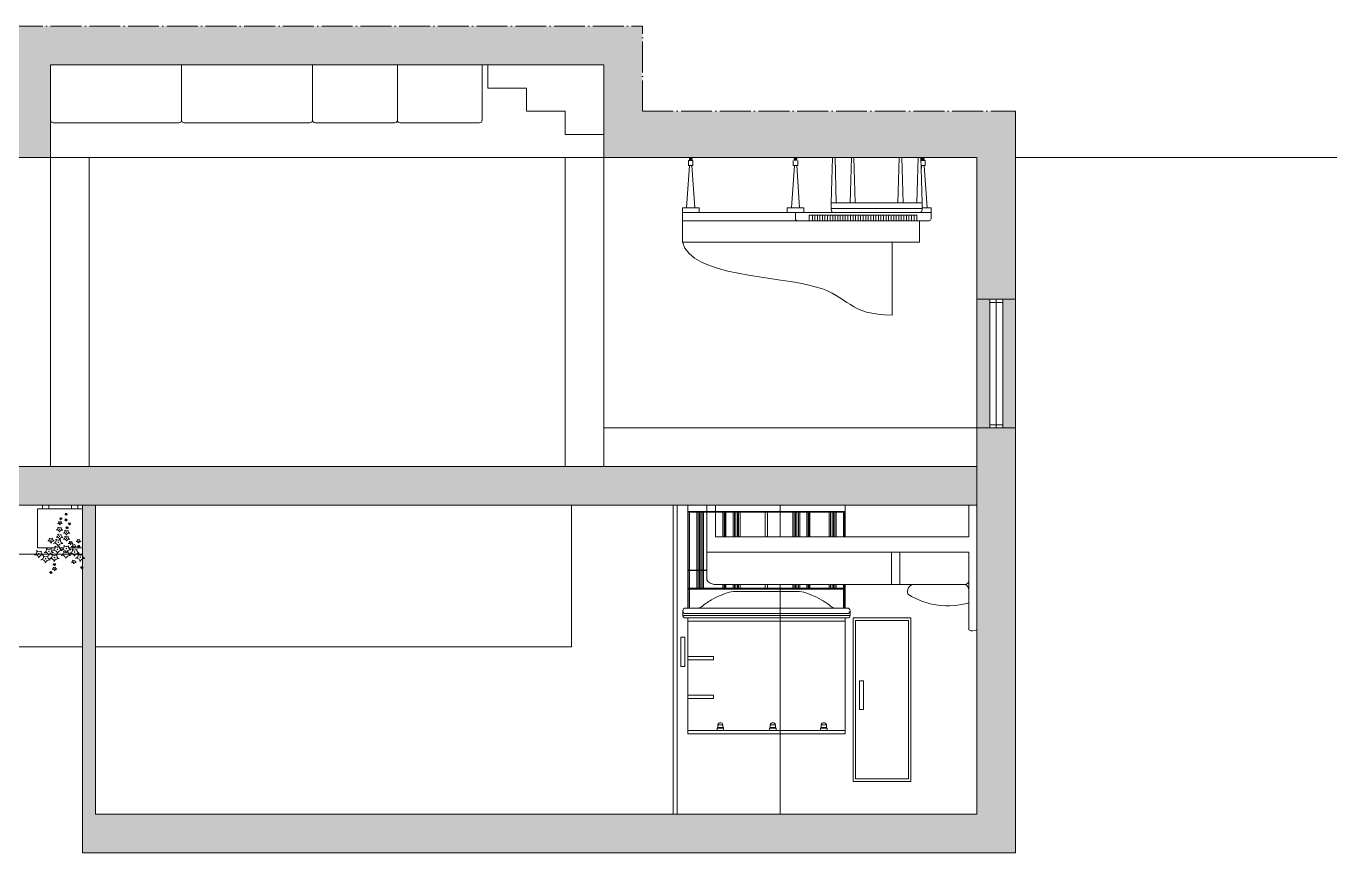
# Model space of a CAD drawing. Header units: millimetres. Extents: x 19901 to 32113, y 13732 to 21214.
# Drawn here: x 27362 to 28381, y 18064 to 18706 of the extents above; entities that cross this region are included whole.
import ezdxf

# ---------------------------------------------------------------- set-up
doc = ezdxf.new("R2010")
doc.units = ezdxf.units.MM
doc.linetypes.add('ACAD_ISO04W100', pattern=[30, 24, -3, 0, -3])
doc.layers.get('0').update_dxf_attribs({"lineweight": 18})
for name, color, linetype, lineweight in [('A-FURN', 9, 'Continuous', 13), ('PROIEZIONI', 145, 'Continuous', 13), ('VEGETAZIONE', 94, 'Continuous', 5), ('vetro', 140, 'Continuous', 15), ('Wall', 7, 'Continuous', 20)]:
    doc.layers.add(name, color=color, linetype=linetype, lineweight=lineweight)

msp = doc.modelspace()

# ---------------------------------------------------------------- hatches: boundary and pattern name
at = {"true_color": 0x636466}
h = msp.add_hatch(color=251, dxfattribs=at)
h.dxf.hatch_style = 1
h.paths.add_polyline_path([(26981.2, 18310.7), (26981.2, 18295.7), (27011.2, 18295.7), (27011.2, 18603.7), (27381.2, 18603.7), (27381.2, 18675.7), (27811.2, 18675.7), (27811.2, 18603.7), (28101.2, 18603.7), (28101.2, 18493.7), (28131.2, 18493.7), (28131.2, 18639.7), (27841.2, 18639.7), (27841.2, 18705.7), (27351.2, 18705.7), (27351.2, 18639.7), (26981.2, 18639.7)])
h.paths.add_polyline_path([(28101.2, 18093.7), (27416.2, 18093.7), (27416.2, 18333.7), (27406.2, 18333.7), (27406.2, 18293.8, 0.263776), (27408.4, 18292.3, 0.151677), (27406.2, 18292.2), (27406.2, 18063.7), (28131.2, 18063.7), (28131.2, 18393.7), (28101.2, 18393.7)])
h.paths.add_polyline_path([(27011.2, 18333.7), (28101.2, 18333.7), (28101.2, 18363.7), (27011.2, 18363.7)], flags=17)
h.paths.add_polyline_path([(28121.2, 18393.7), (28131.2, 18393.7), (28131.2, 18493.7), (28121.2, 18493.7)])
h.paths.add_polyline_path([(28101.2, 18393.7), (28111.2, 18393.7), (28111.2, 18493.7), (28101.2, 18493.7)], flags=17)

# ---------------------------------------------------------------- linework, layer by layer
at = {"layer": 'A-FURN'}
for p, q in [((27381.2, 18675.7), (27381.2, 18632.7)), ((27483, 18675.7), (27483, 18632.7)), ((27483, 18632.7), (27483, 18675.7)), ((27584.8, 18675.7), (27584.8, 18632.7)), ((27584.8, 18632.7), (27584.8, 18675.7)), ((27650.8, 18675.7), (27650.8, 18632.7)), ((27650.8, 18632.7), (27650.8, 18675.7)), ((27716.7, 18675.7), (27716.7, 18632.7)), ((27716.7, 18632.7), (27716.7, 18675.7)), ((27481, 18630.7), (27383.2, 18630.7)), ((27485, 18630.7), (27582.8, 18630.7)), ((27648.8, 18630.7), (27586.8, 18630.8)), ((27714.7, 18630.7), (27652.8, 18630.7)), ((27877, 18601.5), (27877, 18597.6)), ((27880.5, 18601.5), (27877, 18601.5)), ((27879.1, 18603.4), (27878.4, 18603.4)), ((27878.4, 18603.4), (27878.4, 18601.5)), ((27879.1, 18603.4), (27879.1, 18601.5)), ((27880.5, 18597.6), (27880.5, 18601.5)), ((27958.5, 18601.5), (27958.5, 18597.6)), ((27960.6, 18603.4), (27959.9, 18603.4)), ((27959.9, 18603.4), (27959.9, 18601.5)), ((27960.6, 18603.4), (27960.6, 18601.5)), ((27962, 18597.6), (27962, 18601.5)), ((27987.9, 18568.6), (27988.9, 18603.7)), ((27991.9, 18568.6), (27990.9, 18603.7)), ((28002.6, 18568.5), (28003.6, 18603.7)), ((28006.6, 18568.5), (28005.6, 18603.7)), ((28039.8, 18568.5), (28040.8, 18603.7)), ((28043.8, 18568.5), (28042.8, 18603.7)), ((28054.6, 18568.6), (28055.6, 18603.7)), ((28058.6, 18568.6), (28057.6, 18603.7)), ((28060.9, 18601.5), (28057.6, 18601.5)), ((28059.5, 18603.4), (28058.8, 18603.4)), ((28058.8, 18603.4), (28058.8, 18601.5)), ((28059.5, 18603.4), (28059.5, 18601.5)), ((28060.9, 18597.6), (28060.9, 18601.5)), ((27875.6, 18564.6), (27877.8, 18597.6)), ((27877, 18597.6), (27880.5, 18597.6)), ((27882, 18564.6), (27879.7, 18597.6)), ((27957, 18564.6), (27959.3, 18597.6)), ((27958.5, 18597.6), (27962, 18597.6)), ((27963.4, 18564.6), (27961.2, 18597.6)), ((28057.7, 18597.6), (28060.9, 18597.6)), ((28057.9, 18592.8), (28058.2, 18597.6)), ((28062.4, 18564.6), (28060.1, 18597.6)), ((27987.9, 18563.1), (27987.9, 18568.6)), ((27987.9, 18568.6), (28058.6, 18568.6)), ((28058.6, 18563.1), (28058.6, 18568.6)), ((27885.2, 18564.6), (27872.4, 18564.6)), ((27872.4, 18564.6), (27872.4, 18561)), ((28065.6, 18561), (27872.4, 18561)), ((27872.4, 18561), (27872.4, 18537.9)), ((27885.2, 18561), (27885.2, 18564.6)), ((27966.6, 18564.6), (27953.8, 18564.6)), ((27953.8, 18564.6), (27953.8, 18561)), ((27960.2, 18561), (27960.2, 18556.1)), ((27966.6, 18561), (27966.6, 18564.6)), ((28054.5, 18559), (27970.8, 18559)), ((27970.8, 18559), (27970.8, 18554.6)), ((27973.3, 18559), (27973.3, 18554.6)), ((27975.2, 18559), (27975.2, 18554.6)), ((27977.2, 18559), (27977.2, 18554.6)), ((27979.2, 18559), (27979.2, 18554.6)), ((27981.2, 18559), (27981.2, 18554.6)), ((27983.1, 18559), (27983.1, 18554.6)), ((27985.1, 18559), (27985.1, 18554.6)), ((27987.1, 18559), (27987.1, 18554.6)), ((27987.9, 18564.1), (28058.6, 18564.1)), ((27989.1, 18559), (27989.1, 18554.6)), ((27989.9, 18561.1), (28056.6, 18561.1)), ((27991, 18559), (27991, 18554.6)), ((27993, 18559), (27993, 18554.6)), ((27995, 18559), (27995, 18554.6)), ((27997, 18559), (27997, 18554.6)), ((27998.9, 18559), (27998.9, 18554.6)), ((28000.9, 18559), (28000.9, 18554.6)), ((28002.9, 18559), (28002.9, 18554.6)), ((28004.9, 18559), (28004.9, 18554.6)), ((28006.8, 18559), (28006.8, 18554.6)), ((28008.8, 18559), (28008.8, 18554.6)), ((28010.8, 18559), (28010.8, 18554.6)), ((28012.8, 18559), (28012.8, 18554.6)), ((28014.8, 18559), (28014.8, 18554.6)), ((28016.7, 18559), (28016.7, 18554.6)), ((28018.7, 18559), (28018.7, 18554.6)), ((28020.7, 18559), (28020.7, 18554.6)), ((28022.7, 18559), (28022.7, 18554.6)), ((28024.6, 18559), (28024.6, 18554.6)), ((28026.6, 18559), (28026.6, 18554.6)), ((28028.6, 18559), (28028.6, 18554.6)), ((28030.6, 18559), (28030.6, 18554.6)), ((28032.5, 18559), (28032.5, 18554.6)), ((28034.5, 18559), (28034.5, 18554.6)), ((28036.5, 18559), (28036.5, 18554.6)), ((28038.5, 18559), (28038.5, 18554.6)), ((28040.4, 18559), (28040.4, 18554.6)), ((28042.4, 18559), (28042.4, 18554.6)), ((28044.4, 18559), (28044.4, 18554.6)), ((28046.4, 18559), (28046.4, 18554.6)), ((28048.3, 18559), (28048.3, 18554.6)), ((28050.3, 18559), (28050.3, 18554.6)), ((28052.3, 18559), (28052.3, 18554.6)), ((28052.7, 18561.1), (28052.7, 18561)), ((28054.5, 18559), (28054.5, 18554.6)), ((28065.6, 18564.6), (28058.6, 18564.6)), ((28065.6, 18561), (28065.6, 18564.6)), ((28065.6, 18561), (28065.6, 18556.1)), ((27961.7, 18554.6), (27872.4, 18554.6)), ((28064.1, 18554.6), (27961.7, 18554.6)), ((28056.5, 18554.6), (28056.5, 18537.9)), ((28056.5, 18537.9), (27872.4, 18537.9)), ((28035.3, 18537.9), (28035.3, 18481.4)), ((27374.9, 18330.9), (27374.9, 18333.7)), ((27379.8, 18330.9), (27379.8, 18333.7)), ((27397.6, 18330.9), (27397.6, 18333.7)), ((27402.5, 18330.9), (27402.5, 18333.7)), ((28094.8, 18333.7), (28101.2, 18333.7)), ((28094.8, 18333.7), (28094.8, 18309.1)), ((28101.2, 18237), (28101.2, 18333.7)), ((27876.4, 18328.7), (27937.6, 18328.7)), ((27876.8, 18328.4), (27904.7, 18328.4)), ((27876.8, 18328.4), (27876.8, 18283.3)), ((27877.8, 18328.4), (27877.8, 18283.3)), ((27883.4, 18328.4), (27883.4, 18283.3)), ((27884.5, 18328.4), (27884.5, 18283.3)), ((27885.6, 18328.4), (27885.6, 18283.3)), ((27886.6, 18328.4), (27886.6, 18283.3)), ((27887.7, 18328.4), (27887.7, 18283.3)), ((27888.8, 18328.4), (27888.8, 18283.3)), ((27903.8, 18328.4), (27903.8, 18309.1)), ((27904.7, 18328.4), (27904.7, 18309.1)), ((27905.2, 18328.4), (27905.2, 18309.1)), ((27905.2, 18328.4), (27937.6, 18328.4)), ((27906.1, 18328.4), (27906.1, 18309.1)), ((27911.7, 18328.4), (27911.7, 18309.1)), ((27912.9, 18328.4), (27912.9, 18309.1)), ((27913.9, 18328.4), (27913.9, 18309.1)), ((27915, 18328.4), (27915, 18309.1)), ((27916, 18328.4), (27916, 18309.1)), ((27917.1, 18328.4), (27917.1, 18309.1)), ((27936.7, 18328.4), (27936.7, 18309.1)), ((27998.9, 18328.7), (27937.6, 18328.7)), ((27970.1, 18328.4), (27937.6, 18328.4)), ((27938.5, 18328.4), (27938.5, 18309.1)), ((27958.1, 18328.4), (27958.1, 18309.1)), ((27959.2, 18328.4), (27959.2, 18309.1)), ((27960.3, 18328.4), (27960.3, 18309.1)), ((27961.3, 18328.4), (27961.3, 18309.1)), ((27962.4, 18328.4), (27962.4, 18309.1)), ((27963.5, 18328.4), (27963.5, 18309.1)), ((27969.1, 18328.4), (27969.1, 18309.1)), ((27970.1, 18328.4), (27970.1, 18309.1)), ((27998.4, 18328.4), (27970.5, 18328.4)), ((27970.5, 18328.4), (27970.5, 18309.1)), ((27971.4, 18328.4), (27971.4, 18309.1)), ((27986.4, 18328.4), (27986.4, 18309.1)), ((27987.5, 18328.4), (27987.5, 18309.1)), ((27988.6, 18328.4), (27988.6, 18309.1)), ((27989.6, 18328.4), (27989.6, 18309.1)), ((27990.7, 18328.4), (27990.7, 18309.1)), ((27991.8, 18328.4), (27991.8, 18309.1)), ((27997.5, 18328.4), (27997.5, 18309.1)), ((27998.4, 18328.4), (27998.4, 18309.1)), ((28094.8, 18297.2), (27891.3, 18297.2)), ((28034.8, 18297.2), (28034.8, 18272.2)), ((28041.4, 18272.2), (28041.4, 18297.2)), ((27876.8, 18283.3), (27891.3, 18283.3)), ((27876.8, 18282.9), (27891.3, 18282.9)), ((27876.8, 18282.9), (27876.8, 18269.2)), ((27877.8, 18282.9), (27877.8, 18269.2)), ((27883.4, 18282.9), (27883.4, 18269.2)), ((27884.5, 18282.9), (27884.5, 18269.2)), ((27885.6, 18282.9), (27885.6, 18269.2)), ((27886.6, 18282.9), (27886.6, 18269.2)), ((27887.7, 18282.9), (27887.7, 18269.2)), ((27888.8, 18282.9), (27888.8, 18269.2)), ((27903.8, 18272.2), (27903.8, 18269.2)), ((27904.7, 18272.2), (27904.7, 18269.2)), ((27905.2, 18272.2), (27905.2, 18269.2)), ((27906.1, 18272.2), (27906.1, 18269.2)), ((27911.7, 18272.2), (27911.7, 18269.2)), ((27912.9, 18272.2), (27912.9, 18269.2)), ((27913.9, 18272.2), (27913.9, 18269.2)), ((27915, 18272.2), (27915, 18269.2)), ((27916, 18272.2), (27916, 18269.2)), ((27917.1, 18272.2), (27917.1, 18269.2)), ((27936.7, 18272.2), (27936.7, 18269.2)), ((27938.5, 18272.2), (27938.5, 18269.2)), ((27958.1, 18272.2), (27958.1, 18269.2)), ((27959.2, 18272.2), (27959.2, 18269.2)), ((27960.3, 18272.2), (27960.3, 18269.2)), ((27961.3, 18272.2), (27961.3, 18269.2)), ((27962.4, 18272.2), (27962.4, 18269.2)), ((27963.5, 18272.2), (27963.5, 18269.2)), ((27969.1, 18272.2), (27969.1, 18269.2)), ((27970.1, 18272.2), (27970.1, 18269.2)), ((27970.5, 18272.2), (27970.5, 18269.2)), ((27971.4, 18272.2), (27971.4, 18269.2)), ((27986.4, 18272.2), (27986.4, 18269.2)), ((27987.5, 18272.2), (27987.5, 18269.2)), ((27988.6, 18272.2), (27988.6, 18269.2)), ((27989.6, 18272.2), (27989.6, 18269.2)), ((27990.7, 18272.2), (27990.7, 18269.2)), ((27991.8, 18272.2), (27991.8, 18269.2)), ((27997.5, 18272.2), (27997.5, 18269.2)), ((27998.4, 18272.2), (27998.4, 18269.2)), ((27876.4, 18268.7), (27937.6, 18268.7)), ((27876.8, 18269.2), (27904.7, 18269.2)), ((27876.8, 18268.4), (27937.6, 18268.4)), ((27876.8, 18268.4), (27876.8, 18253.7)), ((27877.8, 18268.4), (27877.8, 18253.7)), ((27896.8, 18261.2), (27898.9, 18262.3)), ((27898.9, 18262.3), (27900.4, 18263)), ((27900.4, 18263), (27901.8, 18263.6)), ((27901.8, 18263.6), (27903.7, 18264.3)), ((27903.7, 18264.3), (27905.3, 18265)), ((27905.2, 18269.2), (27937.6, 18269.2)), ((27905.3, 18265), (27907, 18265.6)), ((27907, 18265.6), (27908.7, 18266.1)), ((27908.7, 18266.1), (27910.2, 18266.5)), ((27910.2, 18266.5), (27912, 18266.6)), ((27912, 18266.6), (27937.6, 18266.6)), ((27970.1, 18269.2), (27937.6, 18269.2)), ((27998.9, 18268.7), (27937.6, 18268.7)), ((27998.4, 18268.4), (27937.6, 18268.4)), ((27937.6, 18266.6), (27963.2, 18266.6)), ((27963.2, 18266.6), (27965.1, 18266.5)), ((27965.1, 18266.5), (27966.6, 18266.1)), ((27966.6, 18266.1), (27968.2, 18265.6)), ((27968.2, 18265.6), (27969.9, 18265)), ((27969.9, 18265), (27971.6, 18264.3)), ((27998.4, 18269.2), (27970.5, 18269.2)), ((27971.6, 18264.3), (27973.5, 18263.6)), ((27973.5, 18263.6), (27974.8, 18263)), ((27974.8, 18263), (27976.4, 18262.3)), ((27976.4, 18262.3), (27978.4, 18261.2)), ((27997.5, 18268.4), (27997.5, 18253.7)), ((27998.4, 18268.4), (27998.4, 18253.7)), ((27876.4, 18253.7), (27883.1, 18253.7)), ((27883.1, 18253.7), (27884.3, 18253.8)), ((27883.1, 18253.7), (27937.6, 18253.7)), ((27884.3, 18253.8), (27885.1, 18253.9)), ((27885.1, 18253.9), (27886, 18254.2)), ((27886, 18254.2), (27886.6, 18254.5)), ((27886.6, 18254.5), (27887.4, 18254.9)), ((27887.4, 18254.9), (27887.8, 18255.3)), ((27887.8, 18255.3), (27888.5, 18255.8)), ((27888.5, 18255.8), (27889.3, 18256.5)), ((27889.3, 18256.5), (27890.5, 18257.4)), ((27890.5, 18257.4), (27891.2, 18257.8)), ((27891.2, 18257.8), (27892, 18258.4)), ((27892, 18258.4), (27892.7, 18258.8)), ((27892.7, 18258.8), (27893.6, 18259.4)), ((27893.6, 18259.4), (27895, 18260.2)), ((27895, 18260.2), (27896.8, 18261.2)), ((27992.1, 18253.7), (27937.6, 18253.7)), ((27978.4, 18261.2), (27980.2, 18260.2)), ((27980.2, 18260.2), (27981.6, 18259.4)), ((27981.6, 18259.4), (27982.6, 18258.8)), ((27982.6, 18258.8), (27983.2, 18258.4)), ((27983.2, 18258.4), (27984, 18257.8)), ((27984, 18257.8), (27984.7, 18257.4)), ((27984.7, 18257.4), (27986, 18256.5)), ((27986, 18256.5), (27986.8, 18255.8)), ((27986.8, 18255.8), (27987.4, 18255.3)), ((27987.4, 18255.3), (27987.9, 18254.9)), ((27987.9, 18254.9), (27988.6, 18254.5)), ((27988.6, 18254.5), (27989.3, 18254.2)), ((27989.3, 18254.2), (27990.1, 18253.9)), ((27990.1, 18253.9), (27990.9, 18253.8)), ((27990.9, 18253.8), (27992.1, 18253.7)), ((27992.1, 18253.7), (27998.9, 18253.7)), ((27872.8, 18250.9), (27872.6, 18251.7)), ((28002.6, 18247.9), (27872.6, 18247.9)), ((27873.2, 18250.2), (27872.8, 18250.9)), ((27873.9, 18249.7), (27873.2, 18250.2)), ((27874.3, 18249.7), (27873.9, 18249.7)), ((27874.3, 18249.7), (27911.3, 18249.7)), ((27937.6, 18243.6), (27876.4, 18243.6)), ((27915.9, 18249.7), (27911.3, 18249.7)), ((27915.9, 18249.7), (27937.6, 18249.7)), ((27959.3, 18249.7), (27937.6, 18249.7)), ((27937.6, 18243.6), (27998.9, 18243.6)), ((27963.9, 18249.7), (27959.3, 18249.7)), ((28001, 18249.7), (27963.9, 18249.7)), ((28001, 18249.7), (28001.3, 18249.7)), ((28001.3, 18249.7), (28002, 18250.2)), ((28002, 18250.2), (28002.5, 18250.9)), ((28002.5, 18250.9), (28002.6, 18251.7)), ((27896.4, 18216.1), (27876.4, 18216.1)), ((27896.4, 18213.6), (27876.4, 18213.6)), ((27896.4, 18216.1), (27896.4, 18213.6)), ((27896.4, 18186.1), (27876.4, 18186.1)), ((27896.4, 18183.6), (27876.4, 18183.6)), ((27896.4, 18186.1), (27896.4, 18183.6)), ((27899.3, 18158.6), (27899.3, 18160.6)), ((27899.3, 18160.6), (27904.3, 18160.6)), ((27899.8, 18161.1), (27899.8, 18163.1)), ((27899.8, 18163.1), (27903.8, 18163.1)), ((27899.8, 18161.1), (27903.8, 18161.1)), ((27903.8, 18161.1), (27903.8, 18163.1)), ((27904.3, 18160.6), (27904.3, 18158.6)), ((27945.1, 18160.6), (27940.1, 18160.6)), ((27940.1, 18160.6), (27940.1, 18158.6)), ((27940.6, 18161.1), (27940.6, 18163.1)), ((27944.6, 18163.1), (27940.6, 18163.1)), ((27944.6, 18161.1), (27940.6, 18161.1)), ((27944.6, 18161.1), (27944.6, 18163.1)), ((27945.1, 18158.6), (27945.1, 18160.6)), ((27979.7, 18160.6), (27979.7, 18158.6)), ((27984.7, 18160.6), (27979.7, 18160.6)), ((27984.2, 18163.1), (27980.2, 18163.1)), ((27980.2, 18161.1), (27980.2, 18163.1)), ((27984.2, 18161.1), (27980.2, 18161.1)), ((27984.2, 18161.1), (27984.2, 18163.1)), ((27984.7, 18158.6), (27984.7, 18160.6)), ((27937.6, 18158.6), (27876.4, 18158.6)), ((27937.6, 18158.6), (27998.9, 18158.6))]:
    msp.add_line(p, q, dxfattribs=at)
for points in [[(27998.9, 18272.2), (27998.9, 18253.7), (28000.7, 18253.7), (28001.3, 18253.6), (28002, 18253.1), (28002.5, 18252.4), (28002.6, 18251.7), (28002.6, 18247.9), (28002.5, 18247.5), (28002.4, 18247.2), (28002.2, 18246.8), (28001.8, 18246.5), (28001.5, 18246.3), (28001, 18246.2), (28000.3, 18246.1), (27963.9, 18246.1), (27911.3, 18246.1), (27874.9, 18246.1), (27874.2, 18246.2), (27873.7, 18246.3), (27873.4, 18246.5), (27873.1, 18246.8), (27872.9, 18247.2), (27872.7, 18247.5), (27872.6, 18247.9), (27872.6, 18251.7), (27872.8, 18252.4), (27873.2, 18253.1), (27873.9, 18253.6), (27874.5, 18253.7), (27876.4, 18253.7), (27876.4, 18282.9), (27876.4, 18333.7), (27937.6, 18333.7), (27998.9, 18333.7), (27998.9, 18309.1)], [(28094.8, 18309.1), (27897.9, 18309.1), (27897.9, 18333.7), (27891.2, 18333.7), (27891.2, 18297.2), (27891.3, 18297.2)], [(27384.9, 18300.6), (27371.2, 18300.6), (27371.2, 18330.9), (27406.2, 18330.9), (27406.2, 18300.6), (27399.3, 18300.6)], [(27391.6, 18300.6), (27388.3, 18300.6)], [(27399.2, 18300.6), (27395.3, 18300.6)], [(27406.2, 18300.6), (27399.3, 18300.6)], [(28094.8, 18297.2), (28094.8, 18236.8)]]:
    msp.add_lwpolyline(points, dxfattribs=at)
msp.add_lwpolyline([(27891.3, 18297.2), (27891.3, 18275.7, 0.252322), (27897.1, 18272.2), (28092.6, 18272.2)], format="xyb", dxfattribs=at)
msp.add_lwpolyline([(27937.6, 18156.1), (27998.9, 18156.1), (27998.9, 18246.1), (27937.6, 18246.1), (27876.4, 18246.1), (27876.4, 18156.1)], close=True, dxfattribs=at)
for centre in [(27878.8, 18602.6), (27960.2, 18602.6), (28059.2, 18602.6)]:
    msp.add_circle(centre, 0.213, dxfattribs=at)
for centre, radius, start, end in [((27383.2, 18632.7), 2, 180, 270), ((27481, 18632.7), 2, 270, 0), ((27485, 18632.7), 2, 180, 270), ((27582.8, 18632.7), 2, 270, 0), ((27586.8, 18632.8), 2, 180, 270), ((27648.8, 18632.7), 2, 270, 0), ((27652.8, 18632.7), 2, 180, 270), ((27714.7, 18632.7), 2, 270, 0), ((27878.8, 18602.6), 1.09, 288.225, 251.775), ((27960.2, 18602.6), 1.09, 288.225, 251.775), ((28059.2, 18602.6), 1.09, 288.225, 251.775), ((27989.9, 18563.1), 2, 180, 270), ((28056.6, 18563.1), 2, 270, 0), ((27961.7, 18556.1), 1.5, 180, 270), ((28064.1, 18556.1), 1.5, 270, 0), ((28052.8, 18266.7), 5.65, 102.7203, 200.996), ((28090.1, 18268), 4.73, 358.9893, 61.1786), ((28092.2, 18274.8), 2.6, 277.2915, 1.2093), ((28078.5, 18312.4), 56.9, 237.3414, 286.9527), ((28097.9, 18242.3), 6.27, 240.7812, 302.2605), ((27899.8, 18160.6), 0.5, 90, 180), ((27901.8, 18162.7), 2.05, 12.1776, 167.8224), ((27903.8, 18160.6), 0.5, 0, 90), ((27940.6, 18160.6), 0.5, 90, 180), ((27942.6, 18162.7), 2.05, 12.1776, 167.8224), ((27944.6, 18160.6), 0.5, 0, 90), ((27980.2, 18160.6), 0.5, 90, 180), ((27982.2, 18162.7), 2.05, 12.1776, 167.8224), ((27984.2, 18160.6), 0.5, 0, 90)]:
    msp.add_arc(centre, radius, start, end, dxfattribs=at)
msp.add_open_spline([(28035.3, 18481.4), (28001.3, 18481.4), (28003.4, 18512.6), (27878.8, 18511.3), (27872.4, 18537.9)], degree=3, knots=[0, 0, 0, 0, 79.03709, 172.509295, 172.509295, 172.509295, 172.509295], dxfattribs=at)
at = {"layer": 'PROIEZIONI'}
for points in [[(27391.6, 18300.6), (27388.3, 18300.6)], [(27399.2, 18300.6), (27395.3, 18300.6)]]:
    msp.add_lwpolyline(points, dxfattribs=at)
at = {"layer": 'VEGETAZIONE'}
for centre, radius in [((27389.3, 18323.3), 0.0662), ((27393.4, 18326.7), 0.0662), ((27388.3, 18315), 0.154), ((27388.6, 18319.9), 0.11), ((27393.3, 18322.3), 0.0662), ((27394.1, 18316.3), 0.0662), ((27396, 18319.3), 0.0662), ((27381.6, 18306.5), 0.154), ((27387.3, 18304.9), 0.221), ((27388.2, 18309.4), 0.154), ((27393.7, 18312.6), 0.154), ((27393.8, 18307.9), 0.154), ((27396.9, 18304.4), 0.11), ((27403, 18305.8), 0.11), ((27372.2, 18295.9), 0.221), ((27380, 18297.8), 0.221), ((27384.3, 18293), 0.221), ((27386.7, 18299.4), 0.221), ((27393.3, 18295.5), 0.221), ((27393.5, 18300), 0.221), ((27399.3, 18301.9), 0.11), ((27399.9, 18297.3), 0.221), ((27403.2, 18301.8), 0.0662), ((27404.3, 18293.3), 0.221), ((27377.4, 18292.1), 0.221), ((27384.3, 18287.7), 0.0662), ((27384.4, 18284.3), 0.11), ((27399.3, 18289.7), 0.11), ((27405.6, 18285.3), 0.0662), ((27381.5, 18281.5), 0.0662)]:
    msp.add_circle(centre, radius, dxfattribs=at)
for centre, radius, start, end in [((27388.1, 18323.7), 0.668, 274.3229, 26.9525), ((27388.4, 18322.2), 0.832, 4.8227, 106.8149), ((27389.3, 18324.6), 0.845, 225.4699, 306.0589), ((27390.6, 18323.8), 0.786, 169.0057, 254.7855), ((27392.2, 18327.1), 0.668, 274.3229, 26.9525), ((27392.5, 18325.7), 0.832, 4.8227, 106.8149), ((27393.4, 18328), 0.845, 225.4699, 306.0589), ((27394.3, 18325.3), 1.09, 84.2607, 159.7405), ((27394.7, 18327.2), 0.786, 169.0057, 254.7855), ((27385.5, 18316), 1.56, 274.3229, 26.9525), ((27386.2, 18312.6), 1.94, 4.8227, 106.8149), ((27386.7, 18320.6), 1.11, 274.3229, 26.9525), ((27387.1, 18318.2), 1.39, 4.8227, 106.8149), ((27388.3, 18318.1), 1.97, 225.4699, 306.0589), ((27388.6, 18322.1), 1.41, 225.4699, 306.0589), ((27390.5, 18311.9), 2.54, 84.2607, 159.7405), ((27390.2, 18317.7), 1.81, 84.2607, 159.7405), ((27390.2, 18321.9), 1.09, 84.2607, 159.7405), ((27390.7, 18320.7), 1.31, 169.0057, 254.7855), ((27391.3, 18316.1), 1.83, 169.0057, 254.7855), ((27390.9, 18313.6), 1.56, 274.3229, 26.9525), ((27392.1, 18322.7), 0.668, 274.3229, 26.9525), ((27392.4, 18321.3), 0.832, 4.8227, 106.8149), ((27393.7, 18315.7), 1.97, 225.4699, 306.0589), ((27393.3, 18323.6), 0.845, 225.4699, 306.0589), ((27392.9, 18316.7), 0.668, 274.3229, 26.9525), ((27393.2, 18315.3), 0.832, 4.8227, 106.8149), ((27394.2, 18320.9), 1.09, 84.2607, 159.7405), ((27394.1, 18317.6), 0.845, 225.4699, 306.0589), ((27394.6, 18322.8), 0.786, 169.0057, 254.7855), ((27395, 18314.9), 1.09, 84.2607, 159.7405), ((27395.4, 18316.8), 0.786, 169.0057, 254.7855), ((27396.7, 18313.8), 1.83, 169.0057, 254.7855), ((27394.8, 18319.7), 0.668, 274.3229, 26.9525), ((27395.1, 18318.3), 0.832, 4.8227, 106.8149), ((27396, 18320.6), 0.845, 225.4699, 306.0589), ((27396.9, 18317.9), 1.09, 84.2607, 159.7405), ((27397.3, 18319.8), 0.786, 169.0057, 254.7855), ((27378.9, 18307.5), 1.56, 274.3229, 26.9525), ((27379.6, 18304.1), 1.94, 4.8227, 106.8149), ((27381.6, 18309.6), 1.97, 225.4699, 306.0589), ((27383.9, 18303.4), 2.54, 84.2607, 159.7405), ((27384.6, 18307.7), 1.83, 169.0057, 254.7855), ((27383.3, 18306.3), 2.23, 274.3229, 26.9525), ((27384.3, 18301.4), 2.77, 4.8227, 106.8149), ((27387.3, 18309.3), 2.82, 225.4699, 306.0589), ((27385.5, 18310.4), 1.56, 274.3229, 26.9525), ((27386.2, 18307), 1.94, 4.8227, 106.8149), ((27388.2, 18312.5), 1.97, 225.4699, 306.0589), ((27390.5, 18300.4), 3.63, 84.2607, 159.7405), ((27390.5, 18306.2), 2.54, 84.2607, 159.7405), ((27391.5, 18306.5), 2.62, 169.0057, 254.7855), ((27391.2, 18310.5), 1.83, 169.0057, 254.7855), ((27391.6, 18310.2), 1.94, 4.8227, 106.8149), ((27391, 18308.9), 1.56, 274.3229, 26.9525), ((27391.7, 18305.5), 1.94, 4.8227, 106.8149), ((27393.8, 18311), 1.97, 225.4699, 306.0589), ((27395.9, 18309.5), 2.54, 84.2607, 159.7405), ((27396, 18304.8), 2.54, 84.2607, 159.7405), ((27396.7, 18309.1), 1.83, 169.0057, 254.7855), ((27395, 18305.2), 1.11, 274.3229, 26.9525), ((27395.4, 18302.7), 1.39, 4.8227, 106.8149), ((27396.9, 18306.7), 1.41, 225.4699, 306.0589), ((27398.5, 18302.2), 1.81, 84.2607, 159.7405), ((27397.4, 18302.7), 1.11, 274.3229, 26.9525), ((27399, 18305.3), 1.31, 169.0057, 254.7855), ((27399.3, 18304.2), 1.41, 225.4699, 306.0589), ((27401.4, 18302.8), 1.31, 169.0057, 254.7855), ((27401.1, 18306.6), 1.11, 274.3229, 26.9525), ((27401.5, 18304.1), 1.39, 4.8227, 106.8149), ((27403, 18308.1), 1.41, 225.4699, 306.0589), ((27404.6, 18303.6), 1.81, 84.2607, 159.7405), ((27405.1, 18306.7), 1.31, 169.0057, 254.7855), ((27368.3, 18297.4), 2.23, 274.3229, 26.9525), ((27369.3, 18292.5), 2.77, 4.8227, 106.8149), ((27372.3, 18300.4), 2.82, 225.4699, 306.0589), ((27375.4, 18291.5), 3.63, 84.2607, 159.7405), ((27373.5, 18293.5), 2.23, 274.3229, 26.9525), ((27376.5, 18297.6), 2.62, 169.0057, 254.7855), ((27377.4, 18296.5), 2.82, 225.4699, 306.0589), ((27376, 18299.2), 2.23, 274.3229, 26.9525), ((27377, 18294.3), 2.77, 4.8227, 106.8149), ((27380, 18302.2), 2.82, 225.4699, 306.0589), ((27381.7, 18293.8), 2.62, 169.0057, 254.7855), ((27383.2, 18293.3), 3.63, 84.2607, 159.7405), ((27380.4, 18294.5), 2.23, 274.3229, 26.9525), ((27384.2, 18299.5), 2.62, 169.0057, 254.7855), ((27384.3, 18297.5), 2.82, 225.4699, 306.0589), ((27382.7, 18300.8), 2.23, 274.3229, 26.9525), ((27383.7, 18296), 2.77, 4.8227, 106.8149), ((27386.7, 18303.9), 2.82, 225.4699, 306.0589), ((27388.6, 18294.7), 2.62, 169.0057, 254.7855), ((27389.9, 18294.9), 3.63, 84.2607, 159.7405), ((27390.9, 18301.1), 2.62, 169.0057, 254.7855), ((27389.3, 18296.9), 2.23, 274.3229, 26.9525), ((27390.3, 18292), 2.77, 4.8227, 106.8149), ((27389.5, 18301.4), 2.23, 274.3229, 26.9525), ((27390.5, 18296.5), 2.77, 4.8227, 106.8149), ((27393.3, 18299.9), 2.82, 225.4699, 306.0589), ((27393.5, 18304.4), 2.82, 225.4699, 306.0589), ((27396.5, 18291), 3.63, 84.2607, 159.7405), ((27396.7, 18295.5), 3.63, 84.2607, 159.7405), ((27397.5, 18297.2), 2.62, 169.0057, 254.7855), ((27397.7, 18301.7), 2.62, 169.0057, 254.7855), ((27396, 18298.7), 2.23, 274.3229, 26.9525), ((27396.9, 18293.8), 2.77, 4.8227, 106.8149), ((27397.8, 18300.2), 1.39, 4.8227, 106.8149), ((27399.9, 18301.7), 2.82, 225.4699, 306.0589), ((27400.9, 18299.7), 1.81, 84.2607, 159.7405), ((27403.1, 18292.8), 3.63, 84.2607, 159.7405), ((27400.4, 18294.7), 2.23, 274.3229, 26.9525), ((27401.4, 18289.8), 2.77, 4.8227, 106.8149), ((27404.2, 18299), 2.62, 169.0057, 254.7855), ((27402, 18302.3), 0.668, 274.3229, 26.9525), ((27402.3, 18300.8), 0.832, 4.8227, 106.8149), ((27404.3, 18297.7), 2.82, 225.4699, 306.0589), ((27403.2, 18303.2), 0.845, 225.4699, 306.0589), ((27404.1, 18300.5), 1.09, 84.2607, 159.7405), ((27404.5, 18302.3), 0.786, 169.0057, 254.7855), ((27408.6, 18295), 2.62, 169.0057, 254.7855), ((27374.5, 18288.7), 2.77, 4.8227, 106.8149), ((27380.6, 18287.6), 3.63, 84.2607, 159.7405), ((27381.3, 18289.6), 2.77, 4.8227, 106.8149), ((27382.4, 18285.1), 1.11, 274.3229, 26.9525), ((27382.9, 18282.6), 1.39, 4.8227, 106.8149), ((27383.2, 18288.2), 0.668, 274.3229, 26.9525), ((27383.4, 18286.7), 0.832, 4.8227, 106.8149), ((27384.4, 18286.6), 1.41, 225.4699, 306.0589), ((27384.3, 18289.1), 0.845, 225.4699, 306.0589), ((27387.5, 18288.6), 3.63, 84.2607, 159.7405), ((27385.3, 18286.4), 1.09, 84.2607, 159.7405), ((27386, 18282.1), 1.81, 84.2607, 159.7405), ((27385.6, 18288.2), 0.786, 169.0057, 254.7855), ((27386.5, 18285.2), 1.31, 169.0057, 254.7855), ((27397.4, 18290.5), 1.11, 274.3229, 26.9525), ((27397.8, 18288), 1.39, 4.8227, 106.8149), ((27399.3, 18292), 1.41, 225.4699, 306.0589), ((27400.9, 18287.5), 1.81, 84.2607, 159.7405), ((27401.4, 18290.6), 1.31, 169.0057, 254.7855), ((27407.5, 18288.8), 3.63, 84.2607, 159.7405), ((27404.4, 18285.8), 0.668, 274.3229, 26.9525), ((27404.7, 18284.3), 0.832, 4.8227, 106.8149), ((27405.6, 18286.7), 0.845, 225.4699, 306.0589), ((27406.6, 18284), 1.09, 84.2607, 159.7405), ((27406.9, 18285.8), 0.786, 169.0057, 254.7855), ((27380.4, 18282), 0.668, 274.3229, 26.9525), ((27380.6, 18280.5), 0.832, 4.8227, 106.8149), ((27381.5, 18282.9), 0.845, 225.4699, 306.0589), ((27382.5, 18280.2), 1.09, 84.2607, 159.7405), ((27382.8, 18282), 0.786, 169.0057, 254.7855)]:
    msp.add_arc(centre, radius, start, end, dxfattribs=at)
at = {"layer": 'vetro'}
for p, q in [((27411.2, 18363.7), (27411.2, 18603.7)), ((27781.2, 18603.7), (27781.2, 18363.7)), ((27811.2, 18603.7), (27811.2, 18393.7)), ((28101.2, 18393.7), (28101.2, 18603.7)), ((28111.2, 18493.7), (28111.2, 18393.7)), ((28111.2, 18493.7), (28121.2, 18493.7)), ((28111.2, 18491.2), (28121.2, 18491.2)), ((28116.2, 18493.7), (28116.2, 18393.7)), ((28121.2, 18493.7), (28121.2, 18393.7)), ((28111.2, 18396.2), (28121.2, 18396.2)), ((27811.2, 18393.7), (28101.2, 18393.7)), ((28111.2, 18393.7), (28121.2, 18393.7)), ((27781.2, 18363.7), (27411.2, 18363.7)), ((27865.2, 18333.7), (27865.2, 18093.7)), ((27868.2, 18333.7), (27868.2, 18093.7)), ((27948.2, 18333.7), (27948.2, 18309.1)), ((27948.2, 18272.2), (27948.2, 18093.7)), ((28004.9, 18246.1), (28049.9, 18246.1)), ((28004.9, 18119.1), (28004.9, 18246.1)), ((28006.9, 18244.1), (28047.9, 18244.1)), ((28006.9, 18121.1), (28006.9, 18244.1)), ((28047.9, 18244.1), (28047.9, 18121.1)), ((28049.9, 18246.1), (28049.9, 18119.1)), ((26994.7, 18223.7), (27406.2, 18223.7)), ((27874.3, 18231.1), (27871.2, 18231.1)), ((27871.2, 18231.1), (27871.2, 18208.5)), ((27874.3, 18208.5), (27874.3, 18231.1)), ((27871.2, 18208.5), (27874.3, 18208.5)), ((28013, 18197.4), (28010, 18197.4)), ((28010, 18197.4), (28010, 18174.9)), ((28013, 18174.9), (28013, 18197.4)), ((28010, 18174.9), (28013, 18174.9)), ((28047.9, 18121.1), (28006.9, 18121.1)), ((28049.9, 18119.1), (28004.9, 18119.1))]:
    msp.add_line(p, q, dxfattribs=at)
at = {"layer": 'Wall', "linetype": 'ACAD_ISO04W100'}
for p, q in [((27351.2, 18705.7), (27841.2, 18705.7)), ((27841.2, 18639.7), (27841.2, 18705.7)), ((27841.2, 18639.7), (28131.2, 18639.7))]:
    msp.add_line(p, q, dxfattribs=at)
at = {"layer": 'Wall'}
for p, q in [((27381.2, 18603.7), (27381.2, 18675.7)), ((27381.2, 18675.7), (27811.2, 18675.7)), ((27721.2, 18657.7), (27721.2, 18675.7)), ((27811.2, 18603.7), (27811.2, 18675.7)), ((27751.2, 18657.7), (27721.2, 18657.7)), ((27751.2, 18639.7), (27751.2, 18657.7)), ((27781.2, 18639.7), (27751.2, 18639.7)), ((27781.2, 18621.7), (27781.2, 18639.7)), ((28131.2, 18063.7), (28131.2, 18639.7)), ((27811.2, 18621.7), (27781.2, 18621.7)), ((27011.2, 18603.7), (27381.2, 18603.7)), ((27381.2, 18363.7), (27381.2, 18603.7)), ((27811.2, 18603.7), (27381.2, 18603.7)), ((27411.2, 18363.7), (27411.2, 18603.7)), ((27811.2, 18363.7), (27811.2, 18603.7)), ((27811.2, 18603.7), (28101.2, 18603.7)), ((28101.2, 18093.7), (28101.2, 18603.7)), ((28131.2, 18603.7), (28380.9, 18603.7)), ((28101.2, 18493.7), (28131.2, 18493.7)), ((28101.2, 18393.7), (28131.2, 18393.7)), ((27011.2, 18363.7), (28101.2, 18363.7)), ((27011.2, 18333.7), (28101.2, 18333.7)), ((27406.2, 18333.7), (27406.2, 18063.7)), ((27416.2, 18093.7), (27416.2, 18333.7)), ((27786.2, 18333.7), (27786.2, 18223.7)), ((27291.3, 18295.7), (27406.2, 18295.7)), ((27786.2, 18223.7), (27416.2, 18223.7)), ((28101.2, 18093.7), (27416.2, 18093.7)), ((28131.2, 18063.7), (27406.2, 18063.7))]:
    msp.add_line(p, q, dxfattribs=at)

doc.saveas('drawing.dxf')
